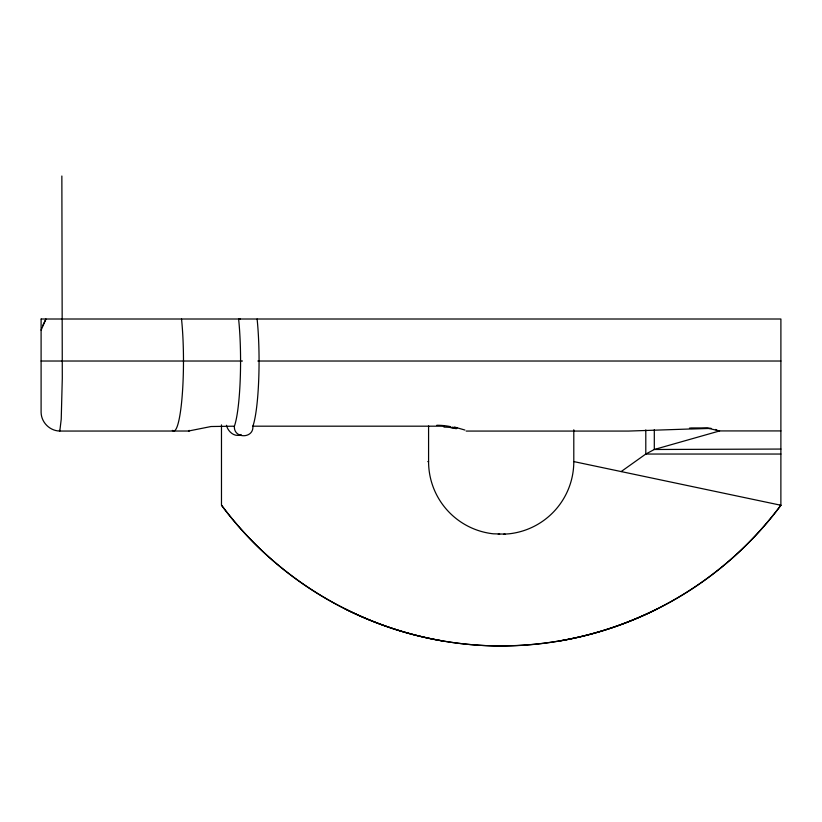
<?xml version="1.0" encoding="UTF-8"?>
<svg xmlns="http://www.w3.org/2000/svg" width="822" height="822" viewBox="0 0 822 822"><rect width="100%" height="100%" fill="white"/><g stroke="black" fill="none" stroke-linecap="round" stroke-linejoin="round"><path stroke-width="1.23" d="M501.235 645.702L501.225 645.866A349.268 349.268 0 0 0 780.879 505.232L780.9 319.008L41.203 319.008M501.245 645.938A28.01 1.51 89.1 0 1 501.225 645.969L501.143 645.702M41.1 330.208L45.97 319.008L42.621 325.748M621.124 471.592L645.794 454.042L654.302 449.49L719.671 430.923L780.9 430.923M189.286 430.379L188.515 431.026L211.038 426.526L234.393 426.186A70.034 9.751 -90 0 0 238.616 319.008M241.123 434.478C234.66 437.777 227.828 431.447 226.471 425.293M657.189 608.958C626.785 624.196 594.152 634.964 560.645 640.8M719.599 430.954L707.249 428.057L689.442 428.118M221.57 505.222L221.57 505.222A349.268 349.268 0 0 0 501.184 645.969L501.163 645.917A28.02 1.439 -89.1 0 1 501.132 645.866M503.691 534.187L509.065 533.807A72.613 72.613 0 0 0 573.797 461.625L573.797 429.783M505.129 534.125L493.313 533.807A72.613 72.613 0 0 1 428.581 461.625L428.581 425.971M780.9 449.059L654.302 449.49L654.302 429.68M189.152 431.026L59.749 431.057C49.731 430.841 41.295 422.405 41.1 412.387L41.1 319.008M239.5 319.008L240.322 319.008M41.1 361.022L242.449 361.022M257.831 361.022L780.9 361.022M252.58 426.186L444.312 426.186M466.166 431.067L628.563 431.067L710.999 428.283M780.9 454.042L645.794 454.042L645.794 429.927M427.8 461.625L428.581 461.625M573.992 461.625L780.9 505.253A349.371 349.371 0 0 1 501.204 645.979A349.391 349.391 0 0 1 221.478 505.242L221.478 424.882M690.624 428.457L709.674 428.498M499.684 534.218L498.235 534.177M441.733 640.8C408.226 634.964 375.582 624.196 345.189 608.958M449.726 427.327L456.344 428.704M454.597 427.06L464.923 430.05M780.047 504.965L780.808 505.222M59.4 430.317L59.811 431.057L61.229 419.189L62.297 378.264L61.856 176.011M234.393 426.186C233.427 438.907 253.854 438.907 252.888 426.186A70.034 9.751 -90 0 0 257.111 319.008M181.528 319.008A70.034 9.751 90 0 1 182.114 396.738A70.034 9.751 90 0 1 172.343 430.348M719.044 430.944A70.065 15.998 -90 0 1 715.674 429.444M436.801 425.262A24.506 8.919 3.2 0 1 450.631 426.669M457.309 427.882A24.876 1.87 10.2 0 1 452.182 427.183M443.942 427.091A24.455 7.264 -1.3 0 1 453.199 427.81"/></g></svg>
